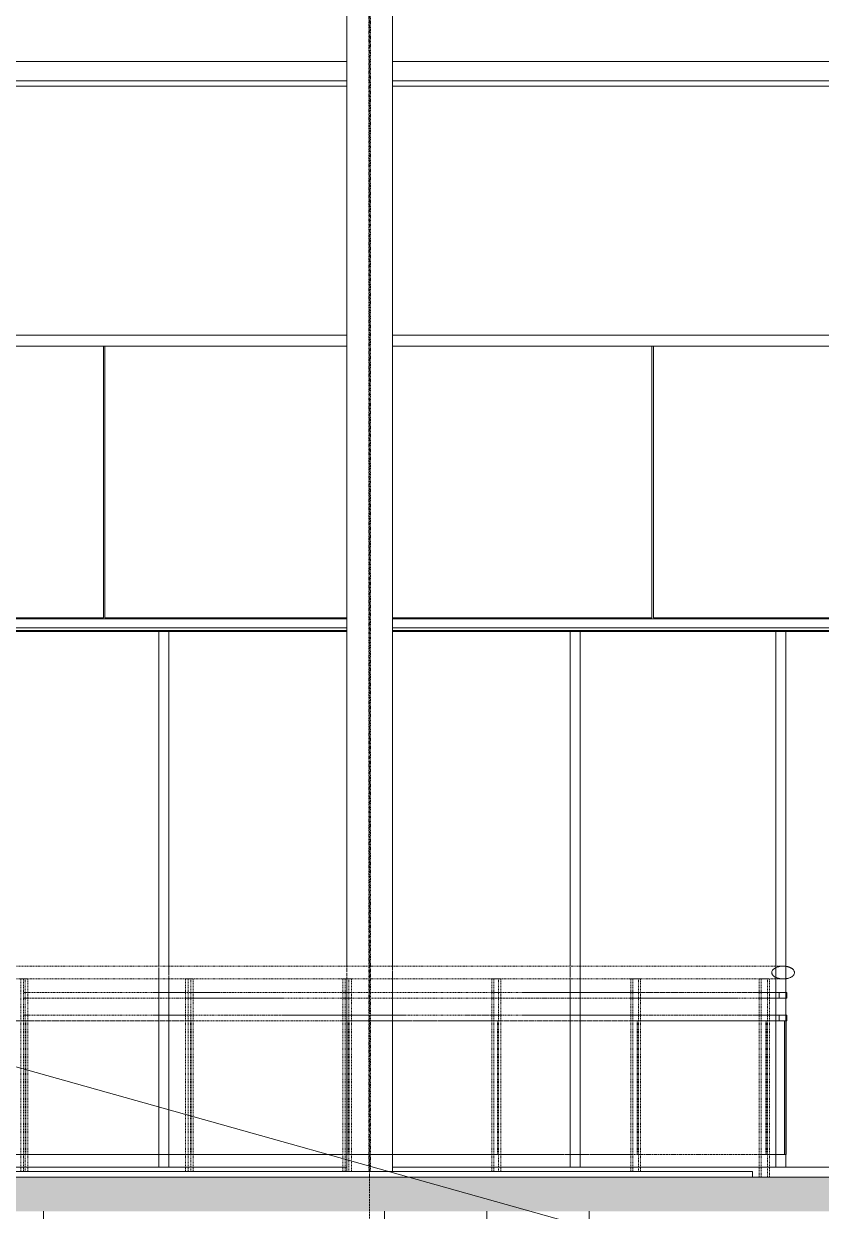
# Model space of a CAD drawing. Header units: inches. Extents: x -23565 to -21, y -324 to 853.
# Drawn here: x -7599.6 to -7459.2, y -6 to 203 of the extents above; entities that cross this region are included whole.
import ezdxf

# ---------------------------------------------------------------- set-up
doc = ezdxf.new("R2010")
doc.units = ezdxf.units.IN
doc.header["$MEASUREMENT"] = 0
for name, pattern in [('Dash 1_16_', [0.125, 0.0625, -0.0625]), ('Grid Line 1_2_', [0.875, 0.5, -0.125, 0.125, -0.125]), ('Hidden 1_8_', [0.1875, 0.125, -0.0625])]:
    doc.linetypes.add(name, pattern=pattern)
for name, color, linetype, lineweight in [('A-ANNO-IDEN', 131, 'Continuous', 9), ('A-FLOR', 192, 'Continuous', 13), ('A-FLOR-HRAL', 11, 'Continuous', 13), ('A-FLOR-LEVL', 51, 'Continuous', 9), ('A-FLOR-PATT', 8, 'Continuous', 25), ('A-GLAZ-CWMG', 51, 'Continuous', 13), ('A-WALL-PATT', 111, 'Continuous', 25), ('C-TOPO', 7, 'Continuous', 13), ('I-WALL', 2, 'Continuous', 13), ('S-BEAM', 12, 'Continuous', 13), ('S-COLS', 52, 'Continuous', 13), ('S-GRID', 1, 'Continuous', 9)]:
    doc.layers.add(name, color=color, linetype=linetype, lineweight=lineweight)

# ---------------------------------------------------------------- blocks, each defined once
blk = doc.blocks.new('Struct_Xcel_Sports Complex_rvt-4-Building Section - North_South looking West _ Fitness Center')
at = {"layer": 'A-FLOR-PATT', "lineweight": 9}
h = blk.add_hatch(dxfattribs=at)
h.set_pattern_fill('FP_59', color=256, style=0, pattern_type=2)
h.set_pattern_definition([(50, (-21606.15, 72.08), (55.0854, -4.8198), [5.76, -63.36]), (355, (-21606.15, 72.08), (-10.6557, 57.7685), [4.608, -50.688]), (100.451, (-21601.557, 71.68), (44.4295, 52.9487), [4.895, -53.848]), (46.184, (-21606.15, 87.44), (81.9644, -12.712), [8.64, -95.04]), (96.636, (-21599.32, 86.38), (71.7815, 74.8124), [7.343, -80.772]), (351.184, (-21606.15, 87.44), (71.782, 74.8124), [6.912, -76.032]), (21, (-21598.47, 83.6), (45.842, -30.9215), [5.76, -63.36]), (326, (-21598.47, 83.6), (18.687, 55.6915), [4.608, -50.688]), (71.451, (-21594.65, 81.025), (64.529, 24.77), [4.895, -53.848]), (37.5, (-21606.148, 72.082), (0.9339, 25.5668), [2.534, -47.539, 2.534, -48.922, -50.88]), (37.5, (-21606.148, 72.082), (0.9339, 25.5668), [-101.53, 2.534, -48.346]), (7.5, (-21606.148, 72.082), (20.20404, 30.2913), [2.534, -26.803, 2.534, -46.387, -19.392]), (7.5, (-21606.148, 72.082), (20.20404, 30.2913), [-78.259, 2.534, -16.858]), (327.5, (-21623.274, 72.082), (40.9978, -1.7324), [2.534, -16.666, 2.534, -57.37, -79.488]), (327.5, (-21623.274, 72.082), (40.9978, -1.7324), [-79.104, 2.534, -76.954]), (317.5, (-21630.954, 72.082), (44.7889, 7.6878), [2.534, -22.426, 2.534, -37.248, -56.448]), (317.5, (-21630.954, 72.082), (44.7889, 7.6878), [-64.742, 2.534, -53.914])])
h.paths.add_polyline_path([(-21132.3, -6), (-21132.3, 0), (-22790.8, 0), (-22790.8, -6), (-21136.06, -6)], flags=0)
at = {"layer": 'A-FLOR', "color": 7}
blk.add_line((-21132.3, 0), (-22790.8, 0), dxfattribs=at)
blk = doc.blocks.new('W-Wide Flange-Column - B1_E-1528731-Building Section - North_South looking West _ Fitness Center')
at = {"layer": 'S-COLS', "color": 8, "linetype": 'Hidden 1_8_', "lineweight": 9}
for p, q in [((-21385.21, 376.28), (-21385.21, 37.1)), ((-21384.9, 37.1), (-21384.9, 376.29)), ((-21385.21, 36.96), (-21385.21, 36.72)), ((-21385.21, 36.67), (-21385.21, 36.42)), ((-21385.21, 36.41), (-21385.21, 36.3)), ((-21385.21, 36.24), (-21385.21, 35.59)), ((-21384.9, 37.01), (-21384.9, 37.1)), ((-21384.9, 36.71), (-21384.9, 36.96)), ((-21384.9, 35.6), (-21384.9, 36.69)), ((-21384.9, 35.23), (-21384.9, 35.52)), ((-21385.21, 35.46), (-21385.21, 35.04)), ((-21385.21, 34.88), (-21385.21, 32.5)), ((-21384.9, 35.03), (-21384.9, 35.16)), ((-21384.9, 32.5), (-21384.9, 34.88)), ((-21385.21, 32.5), (-21385.21, 31.5)), ((-21385.21, 31.5), (-21385.21, 28.5)), ((-21384.9, 31.5), (-21384.9, 32.5)), ((-21384.9, 28.5), (-21384.9, 31.5)), ((-21385.21, 28.5), (-21385.21, 4)), ((-21384.9, 4), (-21384.9, 28.5)), ((-21385.21, 4), (-21385.21, 1)), ((-21384.9, 1), (-21384.9, 4))]:
    blk.add_line(p, q, dxfattribs=at)
blk = doc.blocks.new('Girt_C - 10_D-1401750-Building Section - North_South looking West _ Fitness Center')
at = {"layer": 'S-BEAM', "color": 8, "lineweight": 9}
for p, q in [((-21603.92, 96.68), (-21389.05, 96.68)), ((-21389.05, 96.2), (-21603.92, 96.2)), ((-21381.05, 96.68), (-21146.8, 96.68)), ((-21146.8, 96.2), (-21381.05, 96.2))]:
    blk.add_line(p, q, dxfattribs=at)
blk = doc.blocks.new('Railing - 2_ 8_-V154-Building Section - North_South looking West _ Fitness Center')
at = {"layer": 'A-FLOR-HRAL', "color": 8, "linetype": 'Dash 1_16_', "lineweight": 9}
for p, q in [((-21475.56, 27.5), (-21475.79, 27.5)), ((-21475.79, 27.5), (-21475.79, 4)), ((-21475.79, 27.5), (-21475.7, 27.5)), ((-21475.7, 4), (-21475.7, 27.5)), ((-21475.7, 27.5), (-21475.49, 27.5)), ((-21446.41, 27.5), (-21475.56, 27.5)), ((-21475.49, 27.5), (-21446.41, 27.5)), ((-21446.41, 27.5), (-21445.95, 27.5)), ((-21445.95, 27.5), (-21446.41, 27.5)), ((-21445.91, 27.5), (-21445.67, 27.5)), ((-21445.67, 27.5), (-21445.91, 27.5)), ((-21445.67, 4), (-21445.67, 27.5)), ((-21445.67, 27.5), (-21445.59, 27.5)), ((-21445.59, 27.5), (-21445.59, 4)), ((-21475.79, 4), (-21475.56, 4)), ((-21475.7, 4), (-21475.79, 4)), ((-21475.49, 4), (-21475.7, 4)), ((-21475.56, 4), (-21446.41, 4)), ((-21446.41, 4), (-21475.49, 4)), ((-21445.67, 4), (-21446.41, 4)), ((-21446.41, 4), (-21445.67, 4)), ((-21445.67, 4), (-21445.59, 4))]:
    blk.add_line(p, q, dxfattribs=at)
blk = doc.blocks.new('Railing - 2_ x 1_2_-V155-Building Section - North_South looking West _ Fitness Center')
at = {"layer": 'A-FLOR-HRAL', "color": 8, "linetype": 'Dash 1_16_', "lineweight": 9}
for p, q in [((-21446.41, 34.87), (-21445.95, 34.87)), ((-21445.95, 34.87), (-21446.41, 34.87)), ((-21446.41, 1), (-21446.41, 34.87)), ((-21445.19, 34.87), (-21445.95, 34.87)), ((-21445.95, 1), (-21445.95, 34.87)), ((-21445.91, 34.87), (-21445.65, 34.87)), ((-21445.65, 34.87), (-21445.65, 32.5)), ((-21445.65, 34.87), (-21445.19, 34.87)), ((-21445.19, 32.5), (-21445.19, 34.87)), ((-21445.65, 32.5), (-21445.65, 31.5)), ((-21445.65, 31.5), (-21445.65, 28.5)), ((-21445.19, 31.5), (-21445.19, 32.5)), ((-21445.19, 28.5), (-21445.19, 31.5)), ((-21445.65, 28.5), (-21445.65, 27.5)), ((-21445.65, 27.5), (-21445.65, 4)), ((-21445.19, 4), (-21445.19, 28.5)), ((-21445.65, 4), (-21445.65, 1)), ((-21445.19, 1), (-21445.19, 4))]:
    blk.add_line(p, q, dxfattribs=at)
blk = doc.blocks.new('Railing - 2_ 8_-V156-Building Section - North_South looking West _ Fitness Center')
at = {"layer": 'A-FLOR-HRAL', "color": 8, "linetype": 'Dash 1_16_', "lineweight": 9}
for p, q in [((-21445.44, 27.5), (-21445.65, 27.5)), ((-21445.65, 27.5), (-21445.65, 4)), ((-21445.65, 27.5), (-21445.55, 27.5)), ((-21445.55, 4), (-21445.55, 27.5)), ((-21445.55, 27.5), (-21445.34, 27.5)), ((-21417.44, 27.5), (-21445.44, 27.5)), ((-21445.34, 27.5), (-21417.44, 27.5)), ((-21417.44, 27.5), (-21416.6, 27.5)), ((-21416.6, 27.5), (-21417.44, 27.5)), ((-21416.6, 4), (-21416.6, 27.5)), ((-21416.5, 27.5), (-21416.5, 4)), ((-21445.65, 4), (-21445.44, 4)), ((-21445.55, 4), (-21445.65, 4)), ((-21445.34, 4), (-21445.55, 4)), ((-21445.44, 4), (-21417.44, 4)), ((-21417.44, 4), (-21445.34, 4)), ((-21416.6, 4), (-21417.44, 4)), ((-21417.44, 4), (-21416.6, 4))]:
    blk.add_line(p, q, dxfattribs=at)
blk = doc.blocks.new('Railing - 2_ x 1_2_-V157-Building Section - North_South looking West _ Fitness Center')
at = {"layer": 'A-FLOR-HRAL', "color": 8, "linetype": 'Dash 1_16_', "lineweight": 9}
for p, q in [((-21417.44, 34.87), (-21416.52, 34.87)), ((-21417, 34.87), (-21417.44, 34.87)), ((-21417.44, 1), (-21417.44, 34.87)), ((-21416.08, 34.87), (-21417, 34.87)), ((-21417, 1), (-21417, 34.87)), ((-21416.52, 34.87), (-21416.52, 32.5)), ((-21416.52, 34.87), (-21416.08, 34.87)), ((-21416.08, 32.5), (-21416.08, 34.87)), ((-21416.52, 32.5), (-21416.52, 31.5)), ((-21416.52, 31.5), (-21416.52, 28.5)), ((-21416.08, 31.5), (-21416.08, 32.5)), ((-21416.08, 28.5), (-21416.08, 31.5)), ((-21416.52, 28.5), (-21416.52, 27.5)), ((-21416.52, 27.5), (-21416.52, 4)), ((-21416.08, 4), (-21416.08, 28.5)), ((-21416.52, 4), (-21416.52, 1)), ((-21416.08, 1), (-21416.08, 4))]:
    blk.add_line(p, q, dxfattribs=at)
blk = doc.blocks.new('Railing - 2_ 8_-V158-Building Section - North_South looking West _ Fitness Center')
at = {"layer": 'A-FLOR-HRAL', "color": 8, "linetype": 'Dash 1_16_', "lineweight": 9}
for p, q in [((-21416.38, 27.5), (-21416.59, 27.5)), ((-21416.59, 27.5), (-21416.59, 4)), ((-21416.59, 27.5), (-21416.46, 27.5)), ((-21416.46, 4), (-21416.46, 27.5)), ((-21416.46, 27.5), (-21416.26, 27.5)), ((-21389.76, 27.5), (-21416.38, 27.5)), ((-21416.26, 27.5), (-21389.76, 27.5)), ((-21389.76, 27.5), (-21388.83, 27.5)), ((-21388.83, 27.5), (-21389.76, 27.5)), ((-21388.83, 4), (-21388.83, 27.5)), ((-21388.81, 27.5), (-21388.7, 27.5)), ((-21388.81, 27.5), (-21388.7, 27.5)), ((-21388.7, 27.5), (-21388.7, 4)), ((-21416.59, 4), (-21416.38, 4)), ((-21416.46, 4), (-21416.59, 4)), ((-21416.26, 4), (-21416.46, 4)), ((-21416.38, 4), (-21389.76, 4)), ((-21389.76, 4), (-21416.26, 4)), ((-21388.83, 4), (-21389.76, 4)), ((-21389.76, 4), (-21388.83, 4)), ((-21388.7, 4), (-21388.81, 4)), ((-21388.81, 4), (-21388.7, 4))]:
    blk.add_line(p, q, dxfattribs=at)
blk = doc.blocks.new('Railing - 2_ x 1_2_-V159-Building Section - North_South looking West _ Fitness Center')
at = {"layer": 'A-FLOR-HRAL', "color": 8, "linetype": 'Dash 1_16_', "lineweight": 9}
for p, q in [((-21389.76, 34.87), (-21388.69, 34.87)), ((-21389.33, 34.87), (-21389.76, 34.87)), ((-21389.76, 1), (-21389.76, 34.87)), ((-21388.26, 34.87), (-21389.33, 34.87)), ((-21389.33, 1), (-21389.33, 34.87)), ((-21388.69, 34.87), (-21388.69, 32.5)), ((-21388.69, 34.87), (-21388.26, 34.87)), ((-21388.26, 32.5), (-21388.26, 34.87)), ((-21388.69, 32.5), (-21388.69, 31.5)), ((-21388.69, 31.5), (-21388.69, 28.5)), ((-21388.26, 31.5), (-21388.26, 32.5)), ((-21388.26, 28.5), (-21388.26, 31.5)), ((-21388.69, 28.5), (-21388.69, 4)), ((-21388.26, 4), (-21388.26, 28.5)), ((-21388.69, 4), (-21388.69, 1)), ((-21388.26, 1), (-21388.26, 4))]:
    blk.add_line(p, q, dxfattribs=at)
blk = doc.blocks.new('Railing - 2_ 8_-V160-Building Section - North_South looking West _ Fitness Center')
at = {"layer": 'A-FLOR-HRAL', "color": 8, "linetype": 'Dash 1_16_', "lineweight": 9}
for p, q in [((-21388.61, 27.5), (-21388.81, 27.5)), ((-21388.81, 27.5), (-21388.81, 4)), ((-21388.81, 27.5), (-21388.67, 27.5)), ((-21388.67, 4), (-21388.67, 27.5)), ((-21388.67, 27.5), (-21388.48, 27.5)), ((-21363.57, 27.5), (-21388.61, 27.5)), ((-21388.48, 27.5), (-21363.57, 27.5)), ((-21363.57, 27.5), (-21362.56, 27.5)), ((-21362.56, 27.5), (-21363.57, 27.5)), ((-21362.56, 4), (-21362.56, 27.5)), ((-21362.54, 27.5), (-21362.41, 27.5)), ((-21362.54, 27.5), (-21362.41, 27.5)), ((-21362.41, 27.5), (-21362.41, 4)), ((-21388.81, 4), (-21388.61, 4)), ((-21388.67, 4), (-21388.81, 4)), ((-21388.48, 4), (-21388.67, 4)), ((-21388.61, 4), (-21363.57, 4)), ((-21363.57, 4), (-21388.48, 4)), ((-21362.56, 4), (-21363.57, 4)), ((-21363.57, 4), (-21362.56, 4)), ((-21362.41, 4), (-21362.54, 4)), ((-21362.54, 4), (-21362.41, 4))]:
    blk.add_line(p, q, dxfattribs=at)
blk = doc.blocks.new('Railing - 2_ x 1_2_-V161-Building Section - North_South looking West _ Fitness Center')
at = {"layer": 'A-FLOR-HRAL', "color": 8, "linetype": 'Dash 1_16_', "lineweight": 9}
for p, q in [((-21363.57, 34.87), (-21362.36, 34.87)), ((-21363.17, 34.87), (-21363.57, 34.87)), ((-21363.57, 1), (-21363.57, 34.87)), ((-21361.96, 34.87), (-21363.17, 34.87)), ((-21363.17, 1), (-21363.17, 34.87)), ((-21362.36, 34.87), (-21362.36, 32.5)), ((-21362.36, 34.87), (-21361.96, 34.87)), ((-21361.96, 32.5), (-21361.96, 34.87)), ((-21362.36, 32.5), (-21362.36, 31.5)), ((-21362.36, 31.5), (-21362.36, 28.5)), ((-21361.96, 31.5), (-21361.96, 32.5)), ((-21361.96, 28.5), (-21361.96, 31.5)), ((-21362.36, 28.5), (-21362.36, 4)), ((-21361.96, 4), (-21361.96, 28.5)), ((-21362.36, 4), (-21362.36, 1)), ((-21361.96, 1), (-21361.96, 4))]:
    blk.add_line(p, q, dxfattribs=at)
blk = doc.blocks.new('Railing - 2_ 8_-V162-Building Section - North_South looking West _ Fitness Center')
at = {"layer": 'A-FLOR-HRAL', "color": 8, "linetype": 'Dash 1_16_', "lineweight": 9}
for p, q in [((-21362.35, 27.5), (-21362.54, 27.5)), ((-21362.54, 27.5), (-21362.54, 4)), ((-21362.54, 27.5), (-21362.38, 27.5)), ((-21362.38, 4), (-21362.38, 27.5)), ((-21362.38, 27.5), (-21362.2, 27.5)), ((-21339.09, 27.5), (-21362.35, 27.5)), ((-21362.2, 27.5), (-21339.09, 27.5)), ((-21339.09, 27.5), (-21337.99, 27.5)), ((-21337.99, 27.5), (-21339.09, 27.5)), ((-21337.99, 4), (-21337.99, 27.5)), ((-21337.98, 27.5), (-21337.83, 27.5)), ((-21337.98, 27.5), (-21337.83, 27.5)), ((-21337.83, 27.5), (-21337.83, 4)), ((-21362.54, 4), (-21362.35, 4)), ((-21362.38, 4), (-21362.54, 4)), ((-21362.2, 4), (-21362.38, 4)), ((-21362.35, 4), (-21339.09, 4)), ((-21339.09, 4), (-21362.2, 4)), ((-21337.99, 4), (-21339.09, 4)), ((-21339.09, 4), (-21337.99, 4)), ((-21337.83, 4), (-21337.98, 4)), ((-21337.98, 4), (-21337.83, 4))]:
    blk.add_line(p, q, dxfattribs=at)
blk = doc.blocks.new('Railing - 2_ x 1_2_-V163-Building Section - North_South looking West _ Fitness Center')
at = {"layer": 'A-FLOR-HRAL', "color": 8, "linetype": 'Dash 1_16_', "lineweight": 9}
for p, q in [((-21339.09, 34.87), (-21337.74, 34.87)), ((-21338.72, 34.87), (-21339.09, 34.87)), ((-21339.09, 1), (-21339.09, 34.87)), ((-21337.37, 34.87), (-21338.72, 34.87)), ((-21338.72, 1), (-21338.72, 34.87)), ((-21337.74, 34.87), (-21337.74, 32.5)), ((-21337.74, 34.87), (-21337.37, 34.87)), ((-21337.37, 32.5), (-21337.37, 34.87)), ((-21337.74, 32.5), (-21337.74, 31.5)), ((-21337.74, 31.5), (-21337.74, 28.5)), ((-21337.37, 31.5), (-21337.37, 32.5)), ((-21337.37, 28.5), (-21337.37, 31.5)), ((-21337.74, 28.5), (-21337.74, 4)), ((-21337.37, 4), (-21337.37, 28.5)), ((-21337.74, 4), (-21337.74, 1)), ((-21337.37, 1), (-21337.37, 4))]:
    blk.add_line(p, q, dxfattribs=at)
blk = doc.blocks.new('Railing - 2_ 8_-V164-Building Section - North_South looking West _ Fitness Center')
at = {"layer": 'A-FLOR-HRAL', "color": 8, "linetype": 'Dash 1_16_', "lineweight": 9}
for p, q in [((-21337.81, 27.5), (-21337.98, 27.5)), ((-21337.98, 27.5), (-21337.98, 4)), ((-21337.98, 27.5), (-21337.8, 27.5)), ((-21316.49, 27.5), (-21337.81, 27.5)), ((-21337.8, 4), (-21337.8, 27.5)), ((-21337.8, 27.5), (-21337.64, 27.5)), ((-21337.64, 27.5), (-21316.49, 27.5)), ((-21316.49, 27.5), (-21315.33, 27.5)), ((-21315.33, 27.5), (-21316.49, 27.5)), ((-21315.33, 4), (-21315.33, 27.5)), ((-21315.32, 27.5), (-21315.15, 27.5)), ((-21315.32, 27.5), (-21315.15, 27.5)), ((-21315.15, 27.5), (-21315.15, 4)), ((-21337.98, 4), (-21337.81, 4)), ((-21337.8, 4), (-21337.98, 4)), ((-21337.81, 4), (-21316.49, 4)), ((-21337.64, 4), (-21337.8, 4)), ((-21316.49, 4), (-21337.64, 4)), ((-21315.33, 4), (-21316.49, 4)), ((-21316.49, 4), (-21315.33, 4)), ((-21315.15, 4), (-21315.32, 4)), ((-21315.32, 4), (-21315.15, 4))]:
    blk.add_line(p, q, dxfattribs=at)
blk = doc.blocks.new('Railing - 2_ x 1_2_-V165-Building Section - North_South looking West _ Fitness Center')
at = {"layer": 'A-FLOR-HRAL', "color": 8, "linetype": 'Dash 1_16_', "lineweight": 9}
for p, q in [((-21316.49, 34.87), (-21315.02, 34.87)), ((-21316.15, 34.87), (-21316.49, 34.87)), ((-21316.49, 0), (-21316.49, 34.87)), ((-21314.68, 34.87), (-21316.15, 34.87)), ((-21316.15, 0), (-21316.15, 34.87)), ((-21315.02, 34.87), (-21315.02, 32.5)), ((-21315.02, 34.87), (-21314.68, 34.87)), ((-21314.68, 32.5), (-21314.68, 34.87)), ((-21315.02, 32.5), (-21315.02, 31.5)), ((-21315.02, 31.5), (-21315.02, 28.5)), ((-21314.68, 31.5), (-21314.68, 32.5)), ((-21314.68, 28.5), (-21314.68, 31.5)), ((-21315.02, 28.5), (-21315.02, 4)), ((-21314.68, 4), (-21314.68, 28.5)), ((-21315.02, 4), (-21315.02, 0)), ((-21314.68, 0), (-21314.68, 4))]:
    blk.add_line(p, q, dxfattribs=at)
blk = doc.blocks.new('Railing - 2_ 8_-V166-Building Section - North_South looking West _ Fitness Center')
at = {"layer": 'A-FLOR-HRAL', "color": 8, "linetype": 'Dash 1_16_', "lineweight": 9}
for p, q in [((-21315.32, 27.5), (-21315.12, 27.5)), ((-21315.16, 27.5), (-21315.32, 27.5)), ((-21315.32, 27.5), (-21315.32, 4)), ((-21312.06, 27.5), (-21315.16, 27.5)), ((-21315.12, 4), (-21315.12, 27.5)), ((-21315.12, 27.5), (-21314.98, 27.5)), ((-21314.98, 27.5), (-21311.73, 27.5)), ((-21315.12, 4), (-21315.32, 4)), ((-21315.32, 4), (-21315.16, 4)), ((-21315.16, 4), (-21312.06, 4)), ((-21314.98, 4), (-21315.12, 4)), ((-21311.73, 4), (-21314.98, 4))]:
    blk.add_line(p, q, dxfattribs=at)
at = {"layer": 'A-FLOR-HRAL', "color": 250, "lineweight": 20}
for p, q in [((-21311.73, 27.5), (-21312.06, 27.5)), ((-21312.06, 27.5), (-21312.06, 4)), ((-21311.73, 4), (-21311.73, 27.5)), ((-21312.06, 4), (-21311.73, 4))]:
    blk.add_line(p, q, dxfattribs=at)
blk = doc.blocks.new('Railing - Railing-939582-Building Section - North_South looking West _ Fitness Center')
at = {"layer": 'A-FLOR-HRAL', "color": 8, "linetype": 'Dash 1_16_', "lineweight": 9}
for p, q in [((-21445.9, 32.5), (-21445.76, 32.5)), ((-21445.38, 32.5), (-21445.9, 32.5)), ((-21445.38, 31.5), (-21445.9, 31.5)), ((-21445.76, 31.5), (-21445.9, 31.5)), ((-21445.76, 32.5), (-21417.42, 32.5)), ((-21417.42, 31.5), (-21445.76, 31.5)), ((-21434.65, 32.5), (-21445.38, 32.5)), ((-21417.41, 31.5), (-21445.38, 31.5)), ((-21423.06, 32.5), (-21434.65, 32.5)), ((-21417.41, 32.5), (-21423.06, 32.5)), ((-21417.42, 32.5), (-21416.84, 32.5)), ((-21416.84, 31.5), (-21417.42, 31.5)), ((-21416.31, 32.5), (-21417.41, 32.5)), ((-21416.31, 31.5), (-21417.41, 31.5)), ((-21416.84, 32.5), (-21389.75, 32.5)), ((-21389.75, 31.5), (-21416.84, 31.5)), ((-21411.67, 32.5), (-21416.31, 32.5)), ((-21411.67, 31.5), (-21416.31, 31.5)), ((-21389.75, 32.5), (-21411.67, 32.5)), ((-21400.49, 31.5), (-21411.67, 31.5)), ((-21389.75, 31.5), (-21400.49, 31.5)), ((-21389.75, 32.5), (-21389.07, 32.5)), ((-21388.53, 32.5), (-21389.75, 32.5)), ((-21388.53, 31.5), (-21389.75, 31.5)), ((-21389.07, 31.5), (-21389.75, 31.5)), ((-21389.07, 32.5), (-21363.57, 32.5)), ((-21363.57, 31.5), (-21389.07, 31.5)), ((-21363.57, 32.5), (-21388.53, 32.5)), ((-21363.57, 31.5), (-21388.53, 31.5)), ((-21363.54, 32.5), (-21362.87, 32.5)), ((-21362.26, 32.5), (-21363.54, 32.5)), ((-21362.26, 31.5), (-21363.54, 31.5)), ((-21362.87, 31.5), (-21363.54, 31.5)), ((-21362.87, 32.5), (-21339.07, 32.5)), ((-21339.07, 31.5), (-21362.87, 31.5)), ((-21358.17, 32.5), (-21362.26, 32.5)), ((-21348.25, 31.5), (-21362.26, 31.5)), ((-21348.25, 32.5), (-21358.17, 32.5)), ((-21339.08, 32.5), (-21348.25, 32.5)), ((-21339.08, 31.5), (-21348.25, 31.5)), ((-21338.72, 32.5), (-21339.08, 32.5)), ((-21338.72, 31.5), (-21339.08, 31.5)), ((-21339.07, 32.5), (-21338.38, 32.5)), ((-21338.38, 31.5), (-21339.07, 31.5)), ((-21337.71, 32.5), (-21338.63, 32.5)), ((-21337.71, 31.5), (-21338.63, 31.5)), ((-21338.38, 32.5), (-21316.45, 32.5)), ((-21316.45, 31.5), (-21338.38, 31.5)), ((-21329.31, 32.5), (-21337.71, 32.5)), ((-21329.31, 31.5), (-21337.71, 31.5)), ((-21320.3, 32.5), (-21329.31, 32.5)), ((-21320.3, 31.5), (-21329.31, 31.5)), ((-21316.45, 32.5), (-21320.3, 32.5)), ((-21316.45, 31.5), (-21320.3, 31.5)), ((-21316.45, 32.5), (-21315.79, 32.5)), ((-21315.05, 32.5), (-21316.45, 32.5)), ((-21315.05, 31.5), (-21316.45, 31.5)), ((-21315.79, 31.5), (-21316.45, 31.5)), ((-21315.79, 32.5), (-21312.96, 32.5)), ((-21312.96, 31.5), (-21315.79, 31.5)), ((-21311.62, 32.5), (-21315.05, 32.5)), ((-21311.62, 31.5), (-21315.05, 31.5)), ((-21445.9, 28.5), (-21445.76, 28.5)), ((-21445.38, 28.5), (-21445.9, 28.5)), ((-21445.67, 27.5), (-21445.9, 27.5)), ((-21445.76, 27.5), (-21445.9, 27.5)), ((-21445.76, 28.5), (-21417.42, 28.5)), ((-21417.42, 27.5), (-21445.76, 27.5)), ((-21445.38, 27.5), (-21445.65, 27.5)), ((-21434.65, 28.5), (-21445.38, 28.5)), ((-21417.41, 27.5), (-21445.38, 27.5)), ((-21423.06, 28.5), (-21434.65, 28.5)), ((-21417.41, 28.5), (-21423.06, 28.5)), ((-21417.42, 28.5), (-21416.77, 28.5)), ((-21416.77, 27.5), (-21417.42, 27.5)), ((-21416.31, 28.5), (-21417.41, 28.5)), ((-21416.58, 27.5), (-21417.41, 27.5)), ((-21416.77, 28.5), (-21389.75, 28.5)), ((-21389.75, 27.5), (-21416.77, 27.5)), ((-21416.31, 27.5), (-21416.56, 27.5)), ((-21411.67, 28.5), (-21416.31, 28.5)), ((-21389.75, 27.5), (-21416.31, 27.5)), ((-21400.49, 28.5), (-21411.67, 28.5)), ((-21389.75, 28.5), (-21400.49, 28.5)), ((-21389.75, 28.5), (-21389.07, 28.5)), ((-21388.53, 28.5), (-21389.75, 28.5)), ((-21388.82, 27.5), (-21389.75, 27.5)), ((-21389.07, 27.5), (-21389.75, 27.5)), ((-21389.07, 28.5), (-21363.54, 28.5)), ((-21363.54, 27.5), (-21389.07, 27.5)), ((-21388.53, 27.5), (-21388.8, 27.5)), ((-21378.83, 28.5), (-21388.53, 28.5)), ((-21363.54, 27.5), (-21388.53, 27.5)), ((-21368.37, 28.5), (-21378.83, 28.5)), ((-21363.54, 28.5), (-21368.37, 28.5)), ((-21363.54, 28.5), (-21362.87, 28.5)), ((-21362.26, 28.5), (-21363.54, 28.5)), ((-21362.52, 27.5), (-21363.54, 27.5)), ((-21362.87, 27.5), (-21363.54, 27.5)), ((-21362.87, 28.5), (-21339.07, 28.5)), ((-21339.07, 27.5), (-21362.87, 27.5)), ((-21362.26, 27.5), (-21362.51, 27.5)), ((-21358.17, 28.5), (-21362.26, 28.5)), ((-21339.08, 27.5), (-21362.26, 27.5)), ((-21339.08, 28.5), (-21358.17, 28.5)), ((-21338.72, 28.5), (-21339.08, 28.5)), ((-21338.72, 27.5), (-21339.08, 27.5)), ((-21339.07, 28.5), (-21338.38, 28.5)), ((-21338.38, 27.5), (-21339.07, 27.5)), ((-21337.71, 28.5), (-21338.63, 28.5)), ((-21337.98, 27.5), (-21338.63, 27.5)), ((-21338.38, 28.5), (-21316.45, 28.5)), ((-21316.45, 27.5), (-21338.38, 27.5)), ((-21337.71, 27.5), (-21337.97, 27.5)), ((-21320.3, 28.5), (-21337.71, 28.5)), ((-21316.45, 27.5), (-21337.71, 27.5)), ((-21316.45, 28.5), (-21320.3, 28.5)), ((-21316.45, 28.5), (-21315.79, 28.5)), ((-21315.05, 28.5), (-21316.45, 28.5)), ((-21315.29, 27.5), (-21316.45, 27.5)), ((-21315.79, 27.5), (-21316.45, 27.5)), ((-21315.79, 28.5), (-21312.96, 28.5)), ((-21312.96, 27.5), (-21315.79, 27.5)), ((-21315.05, 27.5), (-21315.27, 27.5)), ((-21311.62, 28.5), (-21315.05, 28.5)), ((-21311.73, 27.5), (-21315.05, 27.5)), ((-21311.62, 27.5), (-21311.73, 27.5))]:
    blk.add_line(p, q, dxfattribs=at)
at = {"layer": 'A-FLOR-HRAL', "color": 7}
for p, q in [((-21311.62, 32.5), (-21312.96, 32.5)), ((-21312.96, 32.5), (-21312.96, 31.5)), ((-21312.96, 31.5), (-21311.62, 31.5)), ((-21311.62, 31.5), (-21311.62, 32.5)), ((-21311.62, 28.5), (-21312.96, 28.5)), ((-21312.96, 28.5), (-21312.96, 27.5)), ((-21312.96, 27.5), (-21311.62, 27.5)), ((-21311.62, 27.5), (-21311.62, 28.5))]:
    blk.add_line(p, q, dxfattribs=at)
at = {"layer": 'A-FLOR-HRAL', "color": 8, "linetype": 'Dash 1_16_', "lineweight": 9, "flags": 128}
for points in [[(-21312.29, 37.13), (-21320.42, 37.13), (-21328.85, 37.13), (-21337.55, 37.13), (-21346.52, 37.13), (-21355.75, 37.13), (-21365.23, 37.13), (-21374.94, 37.13), (-21384.89, 37.13), (-21395.04, 37.13), (-21405.41, 37.13), (-21415.96, 37.13), (-21426.7, 37.13), (-21437.61, 37.13), (-21448.68, 37.13), (-21459.9, 37.13), (-21471.25, 37.13), (-21482.72, 37.13), (-21494.3, 37.13), (-21505.98, 37.13), (-21517.75, 37.13), (-21529.59, 37.13), (-21541.48, 37.13), (-21553.42, 37.13), (-21565.4, 37.13), (-21577.39, 37.13), (-21583.81, 37.13)], [(-21312.29, 34.88), (-21320.42, 34.88), (-21328.85, 34.88), (-21337.55, 34.88), (-21346.52, 34.88), (-21355.75, 34.88), (-21365.23, 34.88), (-21374.94, 34.88), (-21384.89, 34.88), (-21395.04, 34.88), (-21405.41, 34.88), (-21415.96, 34.88), (-21426.7, 34.88), (-21437.61, 34.88), (-21448.68, 34.88), (-21459.9, 34.88), (-21471.25, 34.88), (-21482.72, 34.88), (-21494.3, 34.88), (-21505.98, 34.88), (-21517.75, 34.88), (-21529.59, 34.88), (-21541.48, 34.88), (-21553.42, 34.88), (-21565.4, 34.88), (-21577.39, 34.88), (-21583.81, 34.88)]]:
    blk.add_lwpolyline(points, dxfattribs=at)
at = {"layer": 'A-FLOR-HRAL', "color": 7}
for points in [[(-21310.28, 36), (-21310.29, 36.05), (-21310.31, 36.14), (-21310.35, 36.27), (-21310.4, 36.38), (-21310.45, 36.45), (-21310.49, 36.5), (-21310.53, 36.55), (-21310.6, 36.62), (-21310.69, 36.69), (-21310.79, 36.75), (-21310.87, 36.8), (-21310.94, 36.83), (-21311, 36.86), (-21311.08, 36.9), (-21311.19, 36.95), (-21311.32, 36.99), (-21311.46, 37.03), (-21311.59, 37.06), (-21311.78, 37.09), (-21312.01, 37.12), (-21312.29, 37.13), (-21312.57, 37.12), (-21312.8, 37.09), (-21312.98, 37.06), (-21313.14, 37.02), (-21313.32, 36.97), (-21313.48, 36.91), (-21313.59, 36.86), (-21313.63, 36.84), (-21313.66, 36.82), (-21313.75, 36.77), (-21313.89, 36.69), (-21314.01, 36.59), (-21314.07, 36.52), (-21314.09, 36.5), (-21314.12, 36.46), (-21314.18, 36.37), (-21314.25, 36.21), (-21314.29, 36.07), (-21314.3, 36)], [(-21314.3, 36), (-21314.29, 35.95), (-21314.27, 35.86), (-21314.22, 35.73), (-21314.17, 35.63), (-21314.13, 35.55), (-21314.09, 35.5), (-21314.04, 35.45), (-21313.98, 35.38), (-21313.88, 35.31), (-21313.78, 35.25), (-21313.7, 35.2), (-21313.64, 35.17), (-21313.58, 35.14), (-21313.5, 35.1), (-21313.39, 35.06), (-21313.25, 35.01), (-21313.12, 34.98), (-21312.98, 34.94), (-21312.8, 34.91), (-21312.57, 34.88), (-21312.29, 34.87), (-21312.01, 34.88), (-21311.78, 34.91), (-21311.6, 34.94), (-21311.44, 34.98), (-21311.26, 35.03), (-21311.09, 35.09), (-21310.99, 35.14), (-21310.94, 35.16), (-21310.91, 35.18), (-21310.83, 35.22), (-21310.69, 35.31), (-21310.57, 35.41), (-21310.51, 35.48), (-21310.48, 35.5), (-21310.45, 35.54), (-21310.39, 35.63), (-21310.32, 35.79), (-21310.29, 35.93), (-21310.28, 36)]]:
    blk.add_open_spline(points, degree=3, knots=[0, 0, 0, 0, 0.027778, 0.055556, 0.083333, 0.097222, 0.111111, 0.125, 0.138889, 0.166667, 0.194444, 0.208333, 0.222222, 0.236111, 0.25, 0.277778, 0.305556, 0.333333, 0.361111, 0.388889, 0.444444, 0.5, 0.555556, 0.611111, 0.638889, 0.666667, 0.708333, 0.75, 0.770833, 0.776042, 0.78125, 0.791667, 0.833333, 0.875, 0.885417, 0.890625, 0.895833, 0.916667, 0.958333, 1, 1, 1, 1], dxfattribs=at)
for name in ['Railing - 2_ x 1_2_-V155-Building Section - North_South looking West _ Fitness Center', 'Railing - 2_ x 1_2_-V157-Building Section - North_South looking West _ Fitness Center', 'Railing - 2_ x 1_2_-V159-Building Section - North_South looking West _ Fitness Center', 'Railing - 2_ x 1_2_-V161-Building Section - North_South looking West _ Fitness Center', 'Railing - 2_ x 1_2_-V163-Building Section - North_South looking West _ Fitness Center', 'Railing - 2_ x 1_2_-V165-Building Section - North_South looking West _ Fitness Center', 'Railing - 2_ 8_-V154-Building Section - North_South looking West _ Fitness Center', 'Railing - 2_ 8_-V156-Building Section - North_South looking West _ Fitness Center', 'Railing - 2_ 8_-V158-Building Section - North_South looking West _ Fitness Center', 'Railing - 2_ 8_-V160-Building Section - North_South looking West _ Fitness Center', 'Railing - 2_ 8_-V162-Building Section - North_South looking West _ Fitness Center', 'Railing - 2_ 8_-V164-Building Section - North_South looking West _ Fitness Center', 'Railing - 2_ 8_-V166-Building Section - North_South looking West _ Fitness Center']:
    blk.add_blockref(name, (0, 0))
blk = doc.blocks.new('Girt_C - 10_D-1401751-Building Section - North_South looking West _ Fitness Center')
at = {"layer": 'S-BEAM', "color": 8, "lineweight": 9}
for p, q in [((-21389.05, 148.19), (-21622.3, 148.19)), ((-21146.8, 148.19), (-21381.05, 148.19))]:
    blk.add_line(p, q, dxfattribs=at)
blk = doc.blocks.new('Girt_Z - 10_D-1255199-Building Section - North_South looking West _ Fitness Center')
at = {"layer": 'S-BEAM', "color": 8, "lineweight": 9}
for p, q in [((-21622.3, 196.31), (-21389.05, 196.31)), ((-21381.05, 196.31), (-21146.8, 196.31)), ((-21622.3, 192.94), (-21389.05, 192.94)), ((-21381.05, 192.94), (-21146.8, 192.94))]:
    blk.add_line(p, q, dxfattribs=at)
blk = doc.blocks.new('Rectangular Mullion - Interior 1_75_ x 4_5_-V171-Building Section - North_South looking West _ Fitness Center')
at = {"layer": 'A-GLAZ-CWMG', "color": 8, "lineweight": 9}
blk.add_line((-21276.49, 96), (-21312.68, 96), dxfattribs=at)
blk = doc.blocks.new('Rectangular Mullion - Interior 1_75_ x 4_5_-1214730-Building Section - North_South looking West _ Fitness Center')
at = {"layer": 'A-GLAZ-CWMG', "color": 8, "lineweight": 9}
blk.add_line((-22651.62, 1.75), (-22615.43, 1.75), dxfattribs=at)
blk = doc.blocks.new('Rectangular Mullion - Interior 1_75_ x 4_5_-V172-Building Section - North_South looking West _ Fitness Center')
at = {"layer": 'A-GLAZ-CWMG', "color": 8, "lineweight": 9}
for p, q in [((-21348.87, 1.75), (-21339.09, 1.75)), ((-21339.09, 1.75), (-21337.37, 1.75)), ((-21337.37, 1.75), (-21316.49, 1.75)), ((-21316.49, 1.75), (-21314.68, 1.75)), ((-21314.68, 1.75), (-21312.68, 1.75))]:
    blk.add_line(p, q, dxfattribs=at)
blk = doc.blocks.new('Rectangular Mullion - Interior 1_75_ x 4_5_-V173-Building Section - North_South looking West _ Fitness Center')
at = {"layer": 'A-GLAZ-CWMG', "color": 8, "lineweight": 9}
for p, q in [((-21381.05, 1.75), (-21363.57, 1.75)), ((-21363.57, 1.75), (-21361.96, 1.75)), ((-21361.96, 1.75), (-21348.87, 1.75))]:
    blk.add_line(p, q, dxfattribs=at)
blk = doc.blocks.new('Rectangular Mullion - Interior 1_75_ x 4_5_-V174-Building Section - North_South looking West _ Fitness Center')
at = {"layer": 'A-GLAZ-CWMG', "color": 8, "lineweight": 9}
for p, q in [((-21313.55, 96), (-21311.8, 96)), ((-21313.55, 96), (-21313.55, 37.11)), ((-21311.8, 96), (-21311.8, 37.08)), ((-21313.55, 37.02), (-21313.55, 34.98)), ((-21311.8, 37.08), (-21311.8, 34.92)), ((-21313.55, 34.89), (-21313.55, 32.5)), ((-21311.8, 34.92), (-21311.8, 32.5)), ((-21313.55, 32.5), (-21313.55, 31.57)), ((-21313.55, 31.5), (-21313.55, 28.5)), ((-21311.8, 32.5), (-21311.8, 31.5)), ((-21311.8, 31.5), (-21311.8, 28.5)), ((-21313.55, 28.5), (-21313.55, 27.57)), ((-21313.55, 27.5), (-21313.55, 4)), ((-21311.8, 28.5), (-21311.8, 4)), ((-21313.55, 4), (-21313.55, 1.75)), ((-21311.8, 4), (-21311.8, 1.75)), ((-21311.8, 1.75), (-21313.55, 1.75))]:
    blk.add_line(p, q, dxfattribs=at)
blk = doc.blocks.new('Rectangular Mullion - Interior 1_75_ x 4_5_-V175-Building Section - North_South looking West _ Fitness Center')
at = {"layer": 'A-GLAZ-CWMG', "color": 8, "lineweight": 9}
for p, q in [((-21349.74, 96), (-21347.99, 96)), ((-21349.74, 96), (-21349.74, 37.12)), ((-21347.99, 96), (-21347.99, 37.11)), ((-21349.74, 36.97), (-21349.74, 36.81)), ((-21349.74, 36.76), (-21349.74, 36.41)), ((-21349.74, 36.34), (-21349.74, 35.69)), ((-21349.74, 35.62), (-21349.74, 35.12)), ((-21347.99, 37.03), (-21347.99, 36.92)), ((-21347.99, 36.87), (-21347.99, 36.41)), ((-21347.99, 36.37), (-21347.99, 36)), ((-21347.99, 35.94), (-21347.99, 35.49)), ((-21349.74, 35.04), (-21349.74, 34.93)), ((-21349.74, 34.89), (-21349.74, 32.5)), ((-21347.99, 35.43), (-21347.99, 35.19)), ((-21347.99, 35.15), (-21347.99, 34.99)), ((-21347.99, 34.88), (-21347.99, 32.5)), ((-21349.74, 32.5), (-21349.74, 31.53)), ((-21349.74, 31.5), (-21349.74, 28.5)), ((-21347.99, 32.5), (-21347.99, 31.5)), ((-21347.99, 31.5), (-21347.99, 28.5)), ((-21349.74, 28.5), (-21349.74, 27.53)), ((-21349.74, 27.5), (-21349.74, 4)), ((-21347.99, 28.5), (-21347.99, 4)), ((-21349.74, 4), (-21349.74, 1.75)), ((-21347.99, 4), (-21347.99, 1.75)), ((-21347.99, 1.75), (-21349.74, 1.75))]:
    blk.add_line(p, q, dxfattribs=at)
blk = doc.blocks.new('Rectangular Mullion - Interior 1_75_ x 4_5_-V176-Building Section - North_South looking West _ Fitness Center')
at = {"layer": 'A-GLAZ-CWMG', "color": 8, "lineweight": 9}
blk.add_line((-21348.87, 96), (-21381.05, 96), dxfattribs=at)
blk = doc.blocks.new('Rectangular Mullion - Interior 1_75_ x 4_5_-V177-Building Section - North_South looking West _ Fitness Center')
at = {"layer": 'A-GLAZ-CWMG', "color": 8, "lineweight": 9}
blk.add_line((-21389.05, 96), (-21421.24, 96), dxfattribs=at)
blk = doc.blocks.new('Rectangular Mullion - Interior 1_75_ x 4_5_-V178-Building Section - North_South looking West _ Fitness Center')
at = {"layer": 'A-GLAZ-CWMG', "color": 8, "lineweight": 9}
for p, q in [((-21421.24, 1.75), (-21417.44, 1.75)), ((-21417.44, 1.75), (-21416.08, 1.75)), ((-21416.08, 1.75), (-21389.76, 1.75)), ((-21389.76, 1.75), (-21389.05, 1.75))]:
    blk.add_line(p, q, dxfattribs=at)
blk = doc.blocks.new('Rectangular Mullion - Interior 1_75_ x 4_5_-V179-Building Section - North_South looking West _ Fitness Center')
at = {"layer": 'A-GLAZ-CWMG', "color": 8, "lineweight": 9}
for p, q in [((-21457.43, 1.75), (-21446.41, 1.75)), ((-21446.41, 1.75), (-21445.19, 1.75)), ((-21445.19, 1.75), (-21421.24, 1.75))]:
    blk.add_line(p, q, dxfattribs=at)
blk = doc.blocks.new('Rectangular Mullion - Interior 1_75_ x 4_5_-V182-Building Section - North_South looking West _ Fitness Center')
at = {"layer": 'A-GLAZ-CWMG', "color": 8, "lineweight": 9}
for p, q in [((-21422.12, 96), (-21420.37, 96)), ((-21422.12, 96), (-21422.12, 37.09)), ((-21420.37, 96), (-21420.37, 37.1)), ((-21422.12, 36.9), (-21422.12, 36.45)), ((-21422.12, 36.36), (-21422.12, 34.96)), ((-21420.37, 37.06), (-21420.37, 36.44)), ((-21420.37, 36.35), (-21420.37, 35.6)), ((-21422.12, 34.89), (-21422.12, 32.5)), ((-21420.37, 35.51), (-21420.37, 34.96)), ((-21420.37, 34.89), (-21420.37, 32.5)), ((-21422.12, 32.5), (-21422.12, 31.5)), ((-21422.12, 31.5), (-21422.12, 28.5)), ((-21420.37, 32.5), (-21420.37, 31.5)), ((-21420.37, 31.5), (-21420.37, 28.5)), ((-21422.12, 28.5), (-21422.12, 4)), ((-21420.37, 28.5), (-21420.37, 4)), ((-21422.12, 4), (-21422.12, 1.75)), ((-21420.37, 4), (-21420.37, 1.75)), ((-21420.37, 1.75), (-21422.12, 1.75))]:
    blk.add_line(p, q, dxfattribs=at)

msp = doc.modelspace()

# ---------------------------------------------------------------- hatches: boundary and pattern name
at = {"layer": 'A-WALL-PATT', "lineweight": 9}
h = msp.add_hatch(dxfattribs=at)
h.set_pattern_fill('FP_61', color=8, style=0, pattern_type=2)
h.set_pattern_definition([(90, (-20902.68, -673.75), (-193, -193), [48, -145]), (180, (-20902.68, -673.75), (-2e-14, -193), [96.25, -96.75]), (270, (-20998.93, -625.75), (-193, -193), [48, -145]), (180, (-20902.68, -625.75), (-2e-14, -193), [96.25, -96.75]), (270, (-20999.18, -625.75), (-193, -193), [48, -145]), (180, (-20999.18, -625.75), (-2e-14, -193), [96.25, -96.75]), (90, (-21095.43, -673.75), (-193, -193), [48, -145]), (180, (-20999.18, -673.75), (-2e-14, -193), [96.25, -96.75]), (90, (-20950.68, -625.5), (-193, -193), [48, -145]), (180, (-20902.43, -625.5), (-2e-14, -193), [48.25, -144.75]), (180, (-20902.43, -577.5), (-2e-14, -193), [48.25, -144.75]), (90, (-21047.18, -625.5), (-193, -193), [48, -145]), (180, (-20950.93, -625.5), (-2e-14, -193), [96.25, -96.75]), (270, (-20950.93, -577.5), (-193, -193), [48, -145]), (180, (-20950.93, -577.5), (-2e-14, -193), [96.25, -96.75]), (180, (-21047.43, -625.5), (-2e-14, -193), [48, -145]), (270, (-21047.43, -577.5), (-193, -193), [48, -145]), (180, (-21047.43, -577.5), (-2e-14, -193), [48, -145]), (90, (-20902.68, -577.25), (-193, -193), [48, -145]), (180, (-20902.68, -577.25), (-2e-14, -193), [96.25, -96.75]), (270, (-20998.93, -529.25), (-193, -193), [48, -145]), (180, (-20902.68, -529.25), (-2e-14, -193), [96.25, -96.75]), (270, (-20999.18, -529.25), (-193, -193), [48, -145]), (180, (-20999.18, -529.25), (-2e-14, -193), [96.25, -96.75]), (270, (-21095.43, -529.25), (-193, -193), [48, -145]), (180, (-20999.18, -577.25), (-2e-14, -193), [96.25, -96.75]), (90, (-20950.68, -529), (-193, -193), [48, -145]), (180, (-20902.43, -529), (-2e-14, -193), [48.25, -144.75]), (180, (-20902.43, -481), (-2e-14, -193), [48.25, -144.75]), (90, (-21047.18, -529), (-193, -193), [48, -145]), (180, (-20950.93, -529), (-2e-14, -193), [96.25, -96.75]), (270, (-20950.93, -481), (-193, -193), [48, -145]), (180, (-20950.93, -481), (-2e-14, -193), [96.25, -96.75]), (180, (-21047.43, -529), (-2e-14, -193), [48, -145]), (270, (-21047.43, -481), (-193, -193), [48, -145]), (180, (-21047.43, -481), (-2e-14, -193), [48, -145])])
h.paths.add_polyline_path([(-8005.2107, 1), (-7783.9607, 1), (-7783.9607, 5.0462), (-7879.0926, 146.25), (-7924.839, 146.25), (-8005.2107, 23.5198), (-8005.2107, 1.1407)], flags=0)
h.paths.add_polyline_path([(-7775.9607, 1), (-7757.5777, 1), (-7757.5777, 98.25), (-7542.7107, 98.25), (-7542.7107, 146.25), (-7775.9607, 146.25), (-7775.9607, 1.1407)], flags=0)
h.paths.add_polyline_path([(-7783.9607, 6.8368), (-7783.9607, 146.25), (-7877.8186, 146.25), (-7786.9094, 11.2167)], flags=0)
h.paths.add_polyline_path([(-8005.2107, 25.3452), (-7926.1116, 146.25), (-8005.2107, 146.25), (-8005.2107, 25.7934)], flags=0)
h.paths.add_polyline_path([(-7534.7107, 98.25), (-7300.4607, 98.25), (-7300.4607, 146.25), (-7534.7107, 146.25), (-7534.7107, 101.9007)], flags=0)
at = {"layer": 'C-TOPO', "lineweight": 9}
h = msp.add_hatch(dxfattribs=at)
h.set_pattern_fill('FP_49', color=8, style=0, pattern_type=2)
h.set_pattern_definition([(0, (-21606.15, 72.08), (48, 48), [48, -48]), (0, (-21606.15, 90.08), (48, 48), [48, -48]), (0, (-21606.15, 108.08), (48, 48), [48, -48]), (90, (-21600.15, 114.08), (-48, 48), [48, -48]), (90, (-21582.15, 114.08), (-48, 48), [48, -48]), (90, (-21564.15, 114.08), (-48, 48), [48, -48])])
h.paths.add_polyline_path([(-8257.9922, -99.6193), (-7278.6055, -99.6193), (-7278.6055, -48), (-7290.9607, -48), (-7290.9607, -36), (-7285.9607, -36), (-7285.9607, -6), (-8944.4607, -6), (-8944.4607, -36), (-8939.4607, -36), (-8939.4607, -48), (-8957.4607, -48), (-8957.4607, -36), (-8954.4607, -36), (-8954.4607, 0), (-9187.5362, 0), (-9187.5362, -99.6193), (-8412.9162, -99.6193)], flags=0)

# ---------------------------------------------------------------- linework, layer by layer
at = {"layer": 'A-ANNO-IDEN', "color": 153}
msp.add_line((-7801.1918, 75.598), (-6857.5793, -189.167), dxfattribs=at)
at = {"layer": 'A-FLOR', "color": 7}
for p, q in [((-7471.3295, 1), (-8318.5764, 1)), ((-8318.5764, 0), (-7471.3295, 0)), ((-7471.3295, 0), (-7471.3295, 1))]:
    msp.add_line(p, q, dxfattribs=at)
at = {"layer": 'A-FLOR-LEVL', "linetype": 'Grid Line 1_2_'}
msp.add_line((-9381.029, 0), (-6330.7454, 0), dxfattribs=at)
at = {"layer": 'I-WALL', "color": 8, "lineweight": 9}
for p, q in [((-7542.7107, 192), (-7775.9607, 192)), ((-7300.4607, 192), (-7534.7107, 192)), ((-7542.7107, 146.25), (-7775.9607, 146.25)), ((-7300.4607, 146.25), (-7534.7107, 146.25)), ((-7757.5777, 98.25), (-7542.7107, 98.25)), ((-7534.7107, 98.25), (-7300.4607, 98.25))]:
    msp.add_line(p, q, dxfattribs=at)
at = {"layer": 'S-COLS', "color": 8, "lineweight": 9}
for p, q in [((-7534.7107, 376.4515), (-7534.7107, 37.1209)), ((-7542.7107, 376.1182), (-7542.7107, 37.1167)), ((-7542.7107, 37.0323), (-7542.7107, 36.8928)), ((-7542.7107, 36.7826), (-7542.7107, 36.4545)), ((-7542.7107, 36.4067), (-7542.7107, 36.0492)), ((-7542.7107, 35.9131), (-7542.7107, 35.2999)), ((-7534.7107, 37.0926), (-7534.7107, 36.4195)), ((-7534.7107, 36.3177), (-7534.7107, 35.7358)), ((-7534.7107, 35.6631), (-7534.7107, 35.2134)), ((-7542.7107, 35.1983), (-7542.7107, 34.9996)), ((-7542.7107, 34.8692), (-7542.7107, 32.5)), ((-7534.7107, 35.129), (-7534.7107, 34.9038)), ((-7534.7107, 34.8862), (-7534.7107, 32.5)), ((-7542.7107, 32.5), (-7542.7107, 31.5)), ((-7542.7107, 31.5), (-7542.7107, 28.5)), ((-7534.7107, 32.5), (-7534.7107, 31.5)), ((-7534.7107, 31.5), (-7534.7107, 28.5)), ((-7542.7107, 28.5), (-7542.7107, 4)), ((-7534.7107, 28.5), (-7534.7107, 4)), ((-7542.7107, 4), (-7542.7107, 1)), ((-7534.7107, 4), (-7534.7107, 1))]:
    msp.add_line(p, q, dxfattribs=at)
at = {"layer": 'S-GRID', "linetype": 'Grid Line 1_2_'}
msp.add_line((-7538.7107, -293.0359), (-7538.7107, 738.6571), dxfattribs=at)
msp.add_line((-7538.7107, -293.0359), (-7538.7107, 738.6571), dxfattribs=at)

# ---------------------------------------------------------------- block references
at = {"color": 250, "lineweight": 5}
msp.add_blockref('Struct_Xcel_Sports Complex_rvt-4-Building Section - North_South looking West _ Fitness Center', (13846.3421, 0), dxfattribs=at)
at = {"layer": 'A-FLOR-HRAL', "color": 8, "linetype": 'Dash 1_16_', "lineweight": 9}
msp.add_blockref('Railing - Railing-939582-Building Section - North_South looking West _ Fitness Center', (13846.3421, 0), dxfattribs=at)
at = {"layer": 'A-GLAZ-CWMG', "color": 8, "lineweight": 9}
for name, p in [('Rectangular Mullion - Interior 1_75_ x 4_5_-V171-Building Section - North_South looking West _ Fitness Center', (13701.5921, 0)), ('Rectangular Mullion - Interior 1_75_ x 4_5_-V182-Building Section - North_South looking West _ Fitness Center', (13846.3421, 0)), ('Rectangular Mullion - Interior 1_75_ x 4_5_-V177-Building Section - North_South looking West _ Fitness Center', (13846.3421, 0)), ('Rectangular Mullion - Interior 1_75_ x 4_5_-V176-Building Section - North_South looking West _ Fitness Center', (13846.3421, 0)), ('Rectangular Mullion - Interior 1_75_ x 4_5_-V175-Building Section - North_South looking West _ Fitness Center', (13846.3421, 0)), ('Rectangular Mullion - Interior 1_75_ x 4_5_-V171-Building Section - North_South looking West _ Fitness Center', (13810.1546, 0)), ('Rectangular Mullion - Interior 1_75_ x 4_5_-V174-Building Section - North_South looking West _ Fitness Center', (13846.3421, 0)), ('Rectangular Mullion - Interior 1_75_ x 4_5_-V171-Building Section - North_South looking West _ Fitness Center', (13846.3421, 0)), ('Rectangular Mullion - Interior 1_75_ x 4_5_-V179-Building Section - North_South looking West _ Fitness Center', (13846.3421, 0)), ('Rectangular Mullion - Interior 1_75_ x 4_5_-V178-Building Section - North_South looking West _ Fitness Center', (13846.3421, 0)), ('Rectangular Mullion - Interior 1_75_ x 4_5_-V173-Building Section - North_South looking West _ Fitness Center', (13846.3421, 0)), ('Rectangular Mullion - Interior 1_75_ x 4_5_-V172-Building Section - North_South looking West _ Fitness Center', (13846.3421, 0)), ('Rectangular Mullion - Interior 1_75_ x 4_5_-1214730-Building Section - North_South looking West _ Fitness Center', (15185.2796, 0))]:
    msp.add_blockref(name, p, dxfattribs=at)
at = {"layer": 'S-BEAM', "color": 8, "lineweight": 9}
for name in ['Girt_Z - 10_D-1255199-Building Section - North_South looking West _ Fitness Center', 'Girt_C - 10_D-1401751-Building Section - North_South looking West _ Fitness Center', 'Girt_C - 10_D-1401750-Building Section - North_South looking West _ Fitness Center']:
    msp.add_blockref(name, (13846.3421, 0), dxfattribs=at)
at = {"layer": 'S-COLS', "color": 8, "linetype": 'Hidden 1_8_', "lineweight": 9}
msp.add_blockref('W-Wide Flange-Column - B1_E-1528731-Building Section - North_South looking West _ Fitness Center', (13846.3421, 0), dxfattribs=at)

doc.saveas('drawing.dxf')
